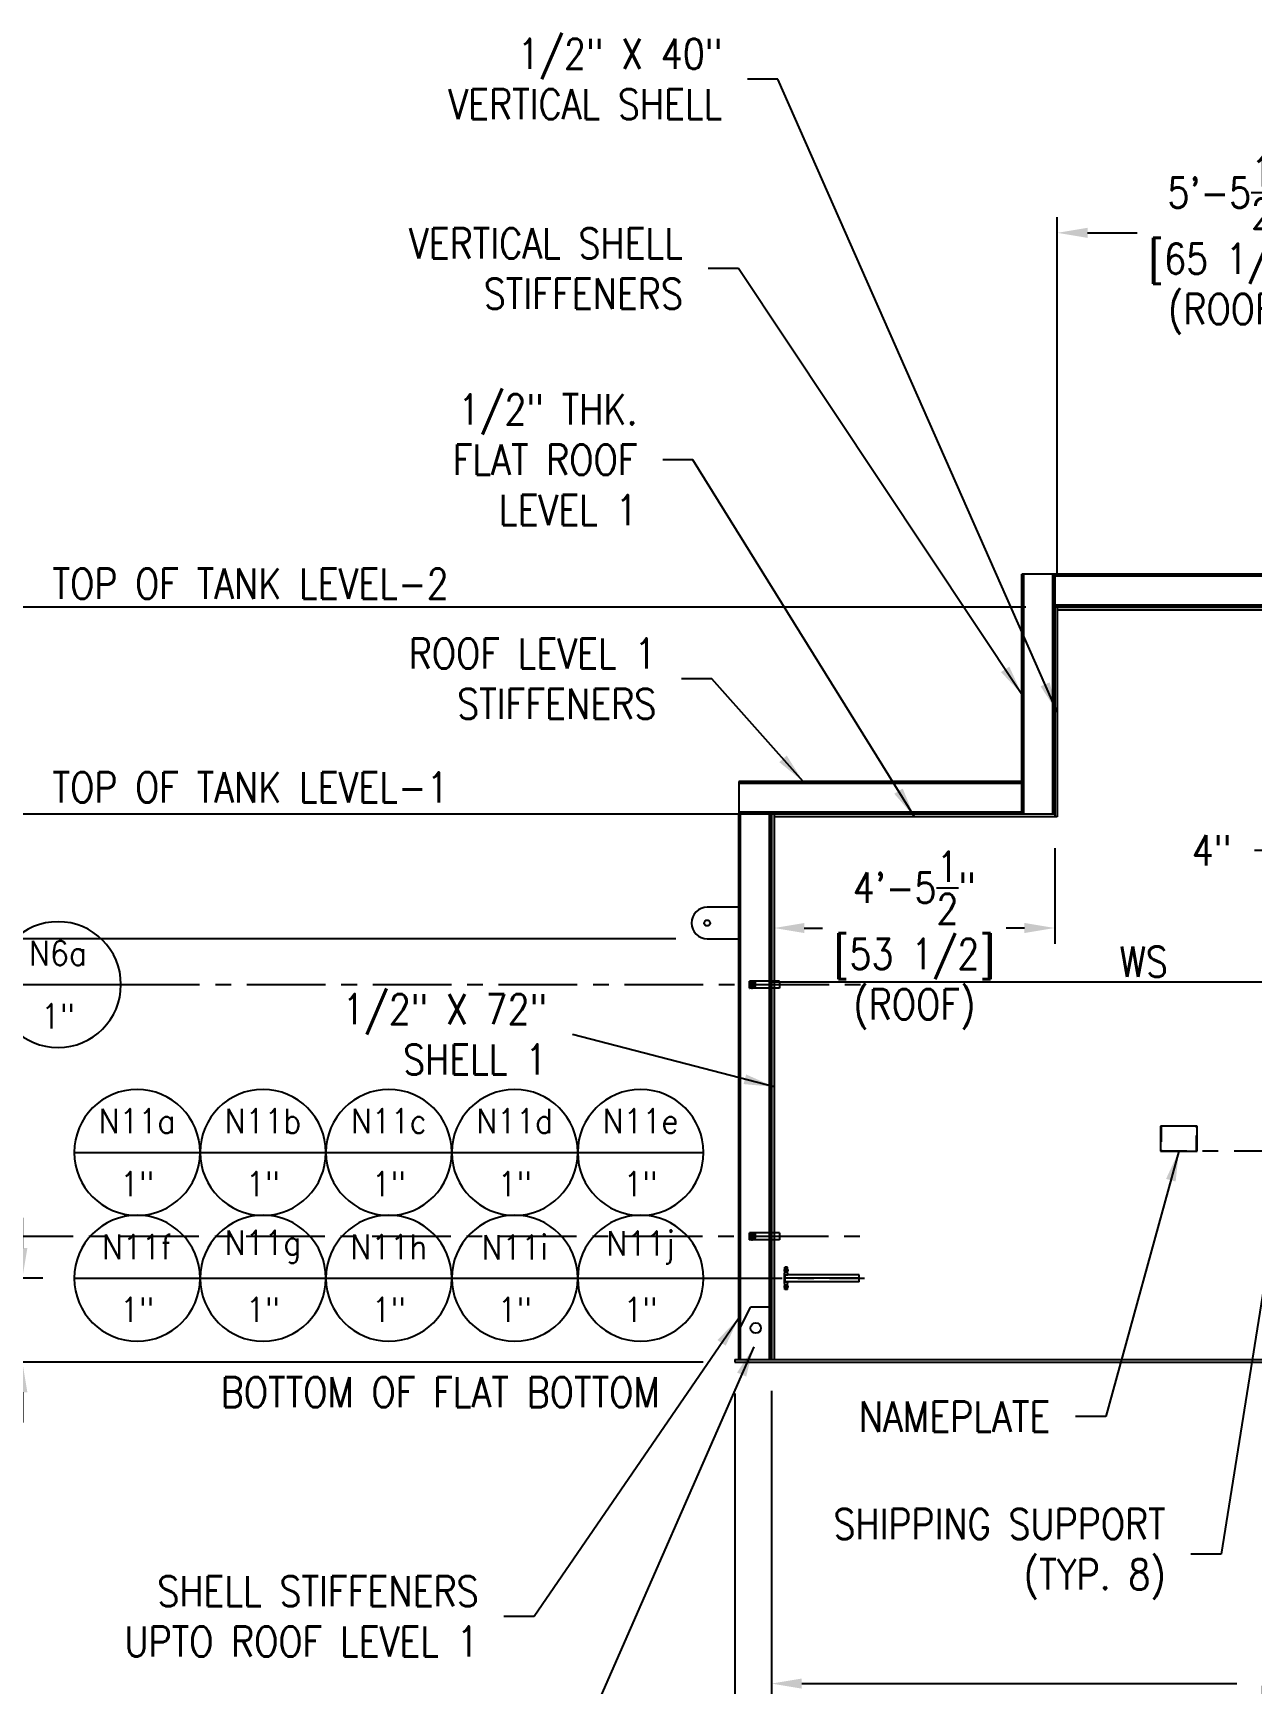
# Model space of a CAD drawing. Extents: x -1889 to 6398, y -470 to 1122.
# Drawn here: x 124.1 to 356.5, y 212.1 to 526.8 of the extents above; entities that cross this region are included whole.
import ezdxf
from ezdxf.enums import TextEntityAlignment as Align

# ---------------------------------------------------------------- set-up
doc = ezdxf.new("R2010")
doc.units = 0
doc.header["$LTSCALE"] = 12
doc.header["$MEASUREMENT"] = 0
doc.header["$PDMODE"] = 33
doc.header["$PDSIZE"] = -0.5
doc.linetypes.add('CENTER', pattern=[2, 1.25, -0.25, 0.25, -0.25])
doc.linetypes.add('HIDDEN', pattern=[0.375, 0.25, -0.125])
doc.layers.get('0').update_dxf_attribs({"linetype": 'CONTINUOUS'})
doc.layers.get('Defpoints').update_dxf_attribs({"linetype": 'CONTINUOUS'})
for name, color, linetype in [('1 PIPE', 7, 'CONTINUOUS'), ('1-150-RFSO', 14, 'CONTINUOUS'), ('6X20', 3, 'CONTINUOUS'), ('CENTER', 6, 'CENTER'), ('COVER', 3, 'CONTINUOUS'), ('DIM', 1, 'CONTINUOUS'), ('EXTERNALS', 3, 'CONTINUOUS'), ('NAMEPLATE', 1, 'CONTINUOUS'), ('SHELL', 40, 'CONTINUOUS'), ('TEXT', 4, 'CONTINUOUS')]:
    doc.layers.add(name, color=color, linetype=linetype)
doc.layers.add('AM_0', color=7, linetype='CONTINUOUS', lineweight=30)
doc.styles.add('ROMANS', font='ROMANS.shx', dxfattribs={"width": 0.85, "height": 5.76})
doc.styles.get("Standard").update_dxf_attribs({"font": 'sanss___.ttf'})
doc.dimstyles.get("Standard").update_dxf_attribs({"dimtxt": 0.18, "dimasz": 0.18, "dimexe": 0.18, "dimexo": 0.0625, "dimgap": 0.09, "dimtad": 0, "dimtih": 1, "dimtoh": 1, "dimdec": 4, "dimzin": 0, "dimdsep": 46, "dimtxsty": 'Standard', "dimcen": 0.09, "dimadec": 0, "dimazin": 0, "dimtfac": 1, "dimtdec": 4, "dimtofl": 0, "dimtmove": 0, "dimatfit": 3, "dimfxl": 1, "dimtolj": 1, "dimtzin": 0, "dimarcsym": 0})

# ---------------------------------------------------------------- blocks, each defined once
blk = doc.blocks.new('*D253')
at = {"layer": 'Defpoints', "color": 0, "transparency": 16777216}
for p in [(131.98, 289.3), (122.09, 273.3), (257.93, 273.3)]:
    blk.add_point(p, dxfattribs=at)
at = {"layer": 'DIM', "color": 0, "lineweight": -2, "transparency": 16777216}
for p, q in [((122.09, 295.06), (122.09, 300.82)), ((125.98, 289.3), (119.09, 289.3)), ((251.93, 273.3), (119.09, 273.3)), ((122.09, 267.54), (122.09, 261.78)), ((122.09, 261.78), (116.33, 261.78))]:
    blk.add_line(p, q, dxfattribs=at)
at = {"layer": 'DIM', "color": 0, "transparency": 16777216}
for points in [[(121.13, 295.06), (123.05, 295.06), (122.09, 289.3)], [(121.13, 267.54), (123.05, 267.54), (122.09, 273.3)]]:
    blk.add_solid(points, dxfattribs=at)
at = {"layer": 'DIM', "color": 0, "transparency": 16777216, "insert": (101.62, 261.78), "char_height": 5.76, "attachment_point": 5, "style": 'ROMANS'}
blk.add_mtext('\\A1;1\'-4"\\P(TYP.)', dxfattribs=at)
blk = doc.blocks.new('Nozzle Callout')
blk.add_line((0.25, 0), (-0.25, 0))
blk.add_circle((0, 0), 0.25)
at = {"style": 'ROMANS', "width": 0.9}
for tag, p in [('NZ-ID', (0, 0.125)), ('NZ-SZ', (0, -0.125))]:
    blk.add_attdef(tag, text='', height=0.0975, dxfattribs=at).set_placement(p, align=Align.MIDDLE)
blk = doc.blocks.new('*D255')
at = {"layer": 'Defpoints', "color": 0, "transparency": 16777216}
for p in [(21.18, 354.05), (252.68, 354.05), (257.93, 273.3)]:
    blk.add_point(p, dxfattribs=at)
at = {"layer": 'DIM', "color": 0, "lineweight": -2, "transparency": 16777216}
for p, q in [((246.68, 354.05), (18.18, 354.05)), ((21.18, 348.29), (21.18, 332.42)), ((21.18, 279.06), (21.18, 295.66)), ((251.93, 273.3), (18.18, 273.3))]:
    blk.add_line(p, q, dxfattribs=at)
at = {"layer": 'DIM', "color": 0, "transparency": 16777216}
for points in [[(20.22, 348.29), (22.14, 348.29), (21.18, 354.05)], [(20.22, 279.06), (22.14, 279.06), (21.18, 273.3)]]:
    blk.add_solid(points, dxfattribs=at)
at = {"layer": 'DIM', "color": 0, "transparency": 16777216, "char_height": 5.76, "attachment_point": 5, "style": 'ROMANS'}
for s, insert in [('\\A1;6\'-8{\\H1x;\\S3/4;}"', (21.18, 321.72)), ('\\A1;[80 3/4]\\P(TYP.)', (21.18, 303.34))]:
    blk.add_mtext(s, dxfattribs=dict(at, insert=insert))
blk = doc.blocks.new('*D256')
at = {"layer": 'Defpoints', "color": 0, "transparency": 16777216}
for p in [(-5.77, 377.8), (264.93, 377.8), (257.93, 273.3)]:
    blk.add_point(p, dxfattribs=at)
at = {"layer": 'DIM', "color": 0, "lineweight": -2, "transparency": 16777216}
for p, q in [((258.93, 377.8), (-8.77, 377.8)), ((-5.77, 372.04), (-5.77, 370.8)), ((-5.77, 279.06), (-5.77, 344.75)), ((251.93, 273.3), (-8.77, 273.3))]:
    blk.add_line(p, q, dxfattribs=at)
at = {"layer": 'DIM', "color": 0, "transparency": 16777216}
for points in [[(-6.73, 372.04), (-4.81, 372.04), (-5.77, 377.8)], [(-6.73, 279.06), (-4.81, 279.06), (-5.77, 273.3)]]:
    blk.add_solid(points, dxfattribs=at)
at = {"layer": 'DIM', "color": 0, "transparency": 16777216, "insert": (-5.77, 357.77), "char_height": 5.76, "attachment_point": 5, "style": 'ROMANS'}
blk.add_mtext('\\A1;8\'-8{\\H1x;\\S1/2;}"\\P [104 1/2]', dxfattribs=at)
blk = doc.blocks.new('*D257')
at = {"layer": 'Defpoints', "color": 0, "transparency": 16777216}
for p in [(52.2, 417.3), (319.43, 417.3), (264.93, 377.8)]:
    blk.add_point(p, dxfattribs=at)
at = {"layer": 'DIM', "color": 0, "lineweight": -2, "transparency": 16777216}
for p, q in [((313.43, 417.3), (49.2, 417.3)), ((52.2, 411.54), (52.2, 410.41)), ((52.2, 383.56), (52.2, 384.35)), ((258.93, 377.8), (49.2, 377.8))]:
    blk.add_line(p, q, dxfattribs=at)
at = {"layer": 'DIM', "color": 0, "transparency": 16777216}
for points in [[(51.24, 411.54), (53.16, 411.54), (52.2, 417.3)], [(51.24, 383.56), (53.16, 383.56), (52.2, 377.8)]]:
    blk.add_solid(points, dxfattribs=at)
at = {"layer": 'DIM', "color": 0, "transparency": 16777216, "char_height": 5.76, "attachment_point": 5, "style": 'ROMANS'}
for s, insert in [('\\A1;3\'-3{\\H1x;\\S1/2;}"', (52.2, 405.06)), ('\\A1;[39 1/2]', (52.2, 392.03))]:
    blk.add_mtext(s, dxfattribs=dict(at, insert=insert))
blk = doc.blocks.new('*D259')
at = {"layer": 'Defpoints', "color": 0, "transparency": 16777216}
for p in [(257.93, 273.3), (511.93, 273.3), (257.93, 185.32)]:
    blk.add_point(p, dxfattribs=at)
at = {"layer": 'DIM', "color": 0, "lineweight": -2, "transparency": 16777216}
for p, q in [((257.93, 267.3), (257.93, 182.32)), ((511.93, 267.3), (511.93, 182.32)), ((263.69, 185.32), (354.94, 185.32)), ((506.17, 185.32), (414.91, 185.32))]:
    blk.add_line(p, q, dxfattribs=at)
at = {"layer": 'DIM', "color": 0, "transparency": 16777216}
for points in [[(263.69, 186.28), (263.69, 184.36), (257.93, 185.32)], [(506.17, 186.28), (506.17, 184.36), (511.93, 185.32)]]:
    blk.add_solid(points, dxfattribs=at)
at = {"layer": 'DIM', "color": 0, "transparency": 16777216, "char_height": 5.76, "attachment_point": 5, "style": 'ROMANS'}
for s, insert in [('\\A1;21\'-2"', (384.93, 189.71)), ('\\A1;[254] (BOTTOM)', (384.93, 179.97))]:
    blk.add_mtext(s, dxfattribs=dict(at, insert=insert))
blk = doc.blocks.new('*D260')
at = {"layer": 'Defpoints', "color": 0, "transparency": 16777216}
for p in [(264.93, 273.8), (504.93, 273.8), (504.93, 211.99)]:
    blk.add_point(p, dxfattribs=at)
at = {"layer": 'DIM', "color": 0, "lineweight": -2, "transparency": 16777216}
for p, q in [((264.93, 267.8), (264.93, 208.99)), ((504.93, 267.8), (504.93, 208.99)), ((270.69, 211.99), (353.66, 211.99)), ((499.17, 211.99), (416.2, 211.99))]:
    blk.add_line(p, q, dxfattribs=at)
at = {"layer": 'DIM', "color": 0, "transparency": 16777216}
for points in [[(270.69, 212.95), (270.69, 211.03), (264.93, 211.99)], [(499.17, 212.95), (499.17, 211.03), (504.93, 211.99)]]:
    blk.add_solid(points, dxfattribs=at)
at = {"layer": 'DIM', "color": 0, "transparency": 16777216, "char_height": 5.76, "attachment_point": 5, "style": 'ROMANS'}
for s, insert in [('\\A1;20\'-0"', (384.93, 216.38)), ('\\A1;[240] SHELL OD', (384.93, 206.64))]:
    blk.add_mtext(s, dxfattribs=dict(at, insert=insert))
blk = doc.blocks.new('*D262')
at = {"layer": 'Defpoints', "color": 0, "transparency": 16777216}
for p in [(319.43, 488.67), (384.93, 465.16), (319.43, 417.3)]:
    blk.add_point(p, dxfattribs=at)
at = {"layer": 'DIM', "color": 0, "lineweight": -2, "transparency": 16777216}
for p, q in [((319.43, 423.3), (319.43, 491.67)), ((384.93, 471.16), (384.93, 491.67)), ((325.19, 488.67), (334.66, 488.67)), ((379.17, 488.67), (369.69, 488.67))]:
    blk.add_line(p, q, dxfattribs=at)
at = {"layer": 'DIM', "color": 0, "transparency": 16777216}
for points in [[(325.19, 489.63), (325.19, 487.71), (319.43, 488.67)], [(379.17, 489.63), (379.17, 487.71), (384.93, 488.67)]]:
    blk.add_solid(points, dxfattribs=at)
at = {"layer": 'DIM', "color": 0, "transparency": 16777216, "char_height": 5.76, "attachment_point": 5, "style": 'ROMANS'}
for s, insert in [('\\A1;5\'-5{\\H1x;\\S1/2;}"', (352.18, 496.35)), ('\\A1;[65 1/2]\\P(ROOF)', (352.18, 477.97))]:
    blk.add_mtext(s, dxfattribs=dict(at, insert=insert))
blk = doc.blocks.new('*D263')
at = {"layer": 'Defpoints', "color": 0, "transparency": 16777216}
for p in [(265.43, 377.3), (318.93, 377.3), (318.93, 356.09)]:
    blk.add_point(p, dxfattribs=at)
at = {"layer": 'DIM', "color": 0, "lineweight": -2, "transparency": 16777216}
for p, q in [((265.43, 371.3), (265.43, 353.09)), ((318.93, 371.3), (318.93, 353.09)), ((271.19, 356.09), (274.66, 356.09)), ((313.17, 356.09), (309.69, 356.09))]:
    blk.add_line(p, q, dxfattribs=at)
at = {"layer": 'DIM', "color": 0, "transparency": 16777216}
for points in [[(271.19, 357.05), (271.19, 355.13), (265.43, 356.09)], [(313.17, 357.05), (313.17, 355.13), (318.93, 356.09)]]:
    blk.add_solid(points, dxfattribs=at)
at = {"layer": 'DIM', "color": 0, "transparency": 16777216, "char_height": 5.76, "attachment_point": 5, "style": 'ROMANS'}
for s, insert in [('\\A1;4\'-5{\\H1x;\\S1/2;}"', (292.18, 363.77)), ('\\A1;[53 1/2]\\P(ROOF)', (292.18, 345.39))]:
    blk.add_mtext(s, dxfattribs=dict(at, insert=insert))
blk = doc.blocks.new('*D264')
at = {"layer": 'Defpoints', "color": 0, "transparency": 16777216}
for p in [(380.93, 370.9), (380.93, 345.8), (384.93, 345.8)]:
    blk.add_point(p, dxfattribs=at)
at = {"layer": 'DIM', "color": 0, "lineweight": -2, "transparency": 16777216}
for p, q in [((380.93, 351.8), (380.93, 373.9)), ((384.93, 351.8), (384.93, 373.9)), ((375.17, 370.9), (357.03, 370.9)), ((390.69, 370.9), (396.45, 370.9))]:
    blk.add_line(p, q, dxfattribs=at)
at = {"layer": 'DIM', "color": 0, "transparency": 16777216}
for points in [[(375.17, 371.86), (375.17, 369.94), (380.93, 370.9)], [(390.69, 371.86), (390.69, 369.94), (384.93, 370.9)]]:
    blk.add_solid(points, dxfattribs=at)
at = {"layer": 'DIM', "color": 0, "transparency": 16777216, "insert": (348.85, 370.9), "char_height": 5.76, "attachment_point": 5, "style": 'ROMANS'}
blk.add_mtext('\\A1;4"', dxfattribs=at)
blk = doc.blocks.new('A$Ca259bb44')
at = {"layer": '1 PIPE'}
for p, q in [((-0.47, 1.57), (-1.16, -4.08)), ((-0.47, 1.57), (0.84, 1.41)), ((0.84, 1.41), (0.14, -4.24))]:
    blk.add_line(p, q, dxfattribs=at)
at = {"layer": 'AM_0'}
for p, q in [((-1.03, -3), (-1.04, -3.09)), ((-1.04, -3.09), (-0.98, -3.06)), ((-1.04, -3.1), (-1.04, -3.09)), ((-1, -3.16), (-0.99, -3.14)), ((-0.98, -3.06), (-0.98, -3.04)), ((-1.16, -4.08), (0.14, -4.24)), ((-1.14, -3.89), (-1.14, -3.88)), ((-1.13, -3.79), (-1.13, -3.78)), ((-1.12, -3.69), (-1.12, -3.68)), ((-1.11, -3.59), (-1.1, -3.58)), ((-1.1, -3.95), (-1.09, -3.93)), ((-1.09, -3.49), (-1.09, -3.48)), ((-1.08, -3.4), (-1.08, -3.38)), ((-1.08, -3.85), (-1.08, -3.83)), ((-1.07, -3.3), (-1.07, -3.28)), ((-1.07, -3.76), (-1.07, -3.73)), ((-1.06, -3.2), (-1.05, -3.18)), ((-1.06, -3.66), (-1.06, -3.63)), ((-1.05, -3.56), (-1.04, -3.53)), ((-1.03, -3.46), (-1.03, -3.43)), ((-1.02, -3.36), (-1.02, -3.33)), ((-1.01, -3.26), (-1.01, -3.23)), ((0.1, -4.13), (0.1, -4.15)), ((0.11, -4.03), (0.11, -4.05)), ((0.12, -3.93), (0.12, -3.96)), ((0.14, -3.83), (0.13, -3.86)), ((0.15, -4.19), (0.14, -4.24)), ((0.15, -3.73), (0.15, -3.76)), ((0.16, -3.63), (0.16, -3.66)), ((0.16, -4.09), (0.16, -4.11)), ((0.17, -3.53), (0.17, -3.56)), ((0.17, -3.99), (0.17, -4.01)), ((0.19, -3.44), (0.18, -3.46)), ((0.18, -3.89), (0.18, -3.91)), ((0.2, -3.34), (0.19, -3.36)), ((0.19, -3.8), (0.19, -3.81)), ((0.21, -3.24), (0.21, -3.26)), ((0.21, -3.7), (0.21, -3.71)), ((0.22, -3.6), (0.22, -3.61)), ((0.23, -3.5), (0.23, -3.51)), ((0.24, -3.4), (0.24, -3.41)), ((0.26, -3.3), (0.26, -3.31))]:
    blk.add_line(p, q, dxfattribs=at)
at = {"layer": 'AM_0', "flags": 128}
for points in [[(0.25, -3.3), (0.24, -3.29), (0.19, -3.28), (0.12, -3.27), (0.02, -3.26), (-0.11, -3.24), (-0.09, -3.24), (-0.24, -3.21), (-0.4, -3.19), (-0.38, -3.19), (-0.53, -3.17), (-0.68, -3.15), (-0.8, -3.13), (-0.9, -3.11), (-0.98, -3.1), (-1.03, -3.09), (-1.04, -3.09)], [(-0.99, -3.14), (-1.01, -3.12), (-1.04, -3.1)], [(0.25, -3.31), (0.26, -3.31), (0.24, -3.31), (0.19, -3.3), (0.12, -3.28), (0.02, -3.27), (-0.11, -3.25), (-0.09, -3.25), (-0.24, -3.23), (-0.4, -3.2), (-0.38, -3.2), (-0.54, -3.18), (-0.68, -3.16), (-0.8, -3.14), (-0.91, -3.12), (-0.98, -3.11), (-1.03, -3.1), (-1.04, -3.1)], [(-0.98, -3.04), (-1, -3.02), (-1.03, -3)], [(0.27, -3.21), (0.27, -3.21), (0.25, -3.21), (0.21, -3.2), (0.13, -3.19), (0.03, -3.17), (-0.1, -3.15), (-0.08, -3.15), (-0.23, -3.13), (-0.39, -3.1), (-0.37, -3.1), (-0.52, -3.08), (-0.67, -3.06), (-0.79, -3.04), (-0.89, -3.03), (-0.97, -3.01), (-1.02, -3), (-1.03, -3)], [(0.2, -3.34), (0.18, -3.33), (0.14, -3.32), (0.07, -3.31), (-0.03, -3.3), (-0.14, -3.28), (-0.11, -3.28), (-0.25, -3.26), (-0.41, -3.23), (-0.38, -3.23), (-0.52, -3.21), (-0.65, -3.19), (-0.77, -3.18), (-0.86, -3.16), (-0.94, -3.15), (-0.98, -3.14), (-0.99, -3.14)], [(0.2, -3.26), (0.19, -3.26), (0.15, -3.25), (0.08, -3.24), (-0.02, -3.22), (-0.13, -3.2), (-0.1, -3.2), (-0.25, -3.18), (-0.4, -3.16), (-0.37, -3.16), (-0.51, -3.14), (-0.64, -3.12), (-0.76, -3.1), (-0.86, -3.09), (-0.93, -3.07), (-0.97, -3.07), (-0.98, -3.06)], [(0.21, -3.24), (0.2, -3.23), (0.15, -3.22), (0.08, -3.21), (-0.01, -3.2), (-0.13, -3.18), (-0.1, -3.18), (-0.24, -3.16), (-0.39, -3.14), (-0.36, -3.14), (-0.51, -3.11), (-0.64, -3.09), (-0.76, -3.08), (-0.85, -3.06), (-0.92, -3.05), (-0.97, -3.04), (-0.97, -3.04)], [(-1.15, -3.98), (-1.12, -3.96), (-1.09, -3.95)], [(0.14, -4.19), (0.13, -4.19), (0.08, -4.18), (0.01, -4.17), (-0.09, -4.15), (-0.22, -4.13), (-0.2, -4.13), (-0.35, -4.11), (-0.51, -4.08), (-0.49, -4.08), (-0.65, -4.06), (-0.79, -4.04), (-0.91, -4.02), (-1.02, -4), (-1.09, -3.99), (-1.14, -3.98), (-1.15, -3.98), (-1.15, -3.98)], [(-1.14, -3.88), (-1.11, -3.87), (-1.08, -3.85)], [(0.16, -4.09), (0.14, -4.09), (0.1, -4.08), (0.02, -4.07), (-0.08, -4.05), (-0.21, -4.03), (-0.19, -4.03), (-0.34, -4.01), (-0.5, -3.99), (-0.48, -3.98), (-0.63, -3.96), (-0.78, -3.94), (-0.9, -3.92), (-1, -3.91), (-1.08, -3.89), (-1.13, -3.88), (-1.14, -3.88), (-1.13, -3.88)], [(-1.09, -3.93), (-1.11, -3.91), (-1.14, -3.89)], [(0.15, -4.11), (0.16, -4.11), (0.14, -4.1), (0.09, -4.09), (0.02, -4.08), (-0.08, -4.06), (-0.21, -4.04), (-0.19, -4.04), (-0.34, -4.02), (-0.5, -4), (-0.48, -4), (-0.64, -3.97), (-0.78, -3.95), (-0.9, -3.93), (-1, -3.92), (-1.08, -3.91), (-1.13, -3.9), (-1.14, -3.89)], [(0.17, -3.99), (0.15, -3.99), (0.11, -3.98), (0.03, -3.97), (-0.07, -3.95), (-0.19, -3.93), (-0.17, -3.93), (-0.33, -3.91), (-0.49, -3.89), (-0.47, -3.88), (-0.62, -3.86), (-0.76, -3.84), (-0.89, -3.82), (-0.99, -3.81), (-1.07, -3.79), (-1.11, -3.78), (-1.13, -3.78), (-1.12, -3.78)], [(-1.08, -3.83), (-1.1, -3.81), (-1.13, -3.79)], [(0.17, -4.01), (0.17, -4.01), (0.15, -4), (0.11, -3.99), (0.03, -3.98), (-0.07, -3.96), (-0.2, -3.94), (-0.17, -3.94), (-0.33, -3.92), (-0.49, -3.9), (-0.47, -3.9), (-0.62, -3.87), (-0.77, -3.85), (-0.89, -3.83), (-0.99, -3.82), (-1.07, -3.81), (-1.11, -3.8), (-1.13, -3.79)], [(0.18, -3.89), (0.17, -3.89), (0.12, -3.88), (0.04, -3.87), (-0.06, -3.85), (-0.18, -3.83), (-0.16, -3.83), (-0.31, -3.81), (-0.47, -3.79), (-0.46, -3.79), (-0.61, -3.76), (-0.75, -3.74), (-0.88, -3.72), (-0.98, -3.71), (-1.05, -3.69), (-1.1, -3.69), (-1.12, -3.68), (-1.11, -3.68)], [(0.18, -3.91), (0.18, -3.91), (0.17, -3.9), (0.12, -3.89), (0.04, -3.88), (-0.06, -3.86), (-0.18, -3.85), (-0.16, -3.84), (-0.31, -3.82), (-0.48, -3.8), (-0.46, -3.8), (-0.61, -3.78), (-0.75, -3.75), (-0.88, -3.74), (-0.98, -3.72), (-1.06, -3.71), (-1.1, -3.7), (-1.12, -3.69)], [(-1.12, -3.78), (-1.09, -3.77), (-1.07, -3.75)], [(0.19, -3.81), (0.19, -3.81), (0.18, -3.8), (0.13, -3.79), (0.06, -3.78), (-0.05, -3.77), (-0.17, -3.75), (-0.15, -3.75), (-0.3, -3.72), (-0.46, -3.7), (-0.45, -3.7), (-0.6, -3.68), (-0.74, -3.66), (-0.87, -3.64), (-0.97, -3.62), (-1.04, -3.61), (-1.09, -3.6), (-1.11, -3.59)], [(-1.11, -3.68), (-1.08, -3.67), (-1.05, -3.66)], [(-1.06, -3.73), (-1.09, -3.71), (-1.11, -3.7)], [(-1.1, -3.58), (-1.07, -3.57), (-1.04, -3.56)], [(0.19, -3.79), (0.18, -3.79), (0.13, -3.78), (0.06, -3.77), (-0.04, -3.75), (-0.17, -3.73), (-0.15, -3.73), (-0.3, -3.71), (-0.46, -3.69), (-0.44, -3.69), (-0.6, -3.66), (-0.74, -3.64), (-0.86, -3.62), (-0.97, -3.61), (-1.04, -3.6), (-1.09, -3.59), (-1.1, -3.58), (-1.09, -3.58)], [(-1.05, -3.63), (-1.08, -3.61), (-1.1, -3.6)], [(0.09, -4.15), (0.08, -4.15), (0.04, -4.14), (-0.03, -4.13), (-0.13, -4.11), (-0.08, -4.12), (-0.21, -4.1), (-0.36, -4.08), (-0.51, -4.05), (-0.48, -4.05), (-0.62, -4.03), (-0.76, -4.01), (-0.87, -3.99), (-0.97, -3.98), (-1.04, -3.97), (-1.08, -3.96), (-1.1, -3.95)], [(-1.09, -3.48), (-1.06, -3.47), (-1.03, -3.46)], [(0.2, -3.7), (0.19, -3.69), (0.15, -3.68), (0.07, -3.67), (-0.03, -3.65), (-0.16, -3.63), (-0.14, -3.63), (-0.29, -3.61), (-0.45, -3.59), (-0.43, -3.59), (-0.58, -3.56), (-0.73, -3.54), (-0.85, -3.52), (-0.95, -3.51), (-1.03, -3.5), (-1.08, -3.49), (-1.09, -3.48), (-1.08, -3.48)], [(0.2, -3.71), (0.21, -3.71), (0.19, -3.7), (0.14, -3.69), (0.07, -3.68), (-0.03, -3.67), (-0.16, -3.65), (-0.14, -3.65), (-0.29, -3.62), (-0.45, -3.6), (-0.43, -3.6), (-0.59, -3.58), (-0.73, -3.56), (-0.85, -3.54), (-0.95, -3.52), (-1.03, -3.51), (-1.08, -3.5), (-1.09, -3.49)], [(-1.04, -3.53), (-1.06, -3.52), (-1.09, -3.5)], [(0.22, -3.6), (0.2, -3.59), (0.16, -3.58), (0.08, -3.57), (-0.02, -3.55), (-0.14, -3.54), (-0.12, -3.53), (-0.28, -3.51), (-0.44, -3.49), (-0.42, -3.49), (-0.57, -3.47), (-0.71, -3.44), (-0.84, -3.43), (-0.94, -3.41), (-1.02, -3.4), (-1.06, -3.39), (-1.08, -3.38), (-1.07, -3.38)], [(-1.03, -3.44), (-1.05, -3.42), (-1.08, -3.4)], [(0.22, -3.61), (0.22, -3.61), (0.2, -3.6), (0.16, -3.6), (0.08, -3.58), (-0.02, -3.57), (-0.15, -3.55), (-0.12, -3.55), (-0.28, -3.52), (-0.44, -3.5), (-0.42, -3.5), (-0.57, -3.48), (-0.72, -3.46), (-0.84, -3.44), (-0.94, -3.42), (-1.02, -3.41), (-1.07, -3.4), (-1.08, -3.4)], [(0.11, -4.05), (0.09, -4.05), (0.05, -4.04), (-0.02, -4.03), (-0.12, -4.01), (-0.23, -4), (-0.2, -4), (-0.34, -3.98), (-0.5, -3.95), (-0.47, -3.95), (-0.61, -3.93), (-0.74, -3.91), (-0.86, -3.9), (-0.95, -3.88), (-1.03, -3.87), (-1.07, -3.86), (-1.08, -3.85)], [(0.1, -4.13), (0.08, -4.12), (0.04, -4.12), (-0.03, -4.1), (-0.12, -4.09), (-0.08, -4.09), (-0.21, -4.07), (-0.35, -4.05), (-0.5, -4.03), (-0.48, -4.03), (-0.62, -4.01), (-0.75, -3.99), (-0.87, -3.97), (-0.96, -3.95), (-1.03, -3.94), (-1.08, -3.93), (-1.08, -3.93)], [(0.23, -3.5), (0.22, -3.49), (0.17, -3.48), (0.09, -3.47), (-0.01, -3.46), (-0.13, -3.44), (-0.11, -3.44), (-0.26, -3.41), (-0.42, -3.39), (-0.41, -3.39), (-0.56, -3.37), (-0.7, -3.35), (-0.83, -3.33), (-0.93, -3.31), (-1, -3.3), (-1.05, -3.29), (-1.07, -3.28), (-1.06, -3.28)], [(0.23, -3.51), (0.23, -3.51), (0.22, -3.5), (0.17, -3.5), (0.09, -3.48), (-0.01, -3.47), (-0.13, -3.45), (-0.11, -3.45), (-0.27, -3.43), (-0.43, -3.4), (-0.41, -3.4), (-0.56, -3.38), (-0.7, -3.36), (-0.83, -3.34), (-0.93, -3.32), (-1.01, -3.31), (-1.05, -3.3), (-1.07, -3.3)], [(-1.07, -3.38), (-1.04, -3.37), (-1.02, -3.36)], [(0.12, -3.96), (0.11, -3.95), (0.06, -3.94), (-0.01, -3.93), (-0.1, -3.92), (-0.22, -3.9), (-0.19, -3.9), (-0.33, -3.88), (-0.48, -3.85), (-0.45, -3.85), (-0.6, -3.83), (-0.73, -3.81), (-0.85, -3.8), (-0.94, -3.78), (-1.01, -3.77), (-1.06, -3.76), (-1.07, -3.76)], [(0.11, -4.03), (0.1, -4.03), (0.05, -4.02), (-0.02, -4), (-0.11, -3.99), (-0.23, -3.97), (-0.2, -3.97), (-0.34, -3.95), (-0.49, -3.93), (-0.46, -3.93), (-0.61, -3.91), (-0.74, -3.89), (-0.86, -3.87), (-0.95, -3.86), (-1.02, -3.84), (-1.07, -3.83), (-1.07, -3.83)], [(0.24, -3.41), (0.24, -3.41), (0.23, -3.41), (0.18, -3.4), (0.11, -3.38), (0, -3.37), (-0.12, -3.35), (-0.1, -3.35), (-0.25, -3.33), (-0.41, -3.3), (-0.4, -3.3), (-0.55, -3.28), (-0.69, -3.26), (-0.82, -3.24), (-0.92, -3.22), (-0.99, -3.21), (-1.04, -3.2), (-1.06, -3.2)], [(-1.06, -3.28), (-1.03, -3.27), (-1, -3.26)], [(-1.01, -3.34), (-1.04, -3.32), (-1.06, -3.3)], [(0.13, -3.86), (0.12, -3.85), (0.07, -3.84), (0, -3.83), (-0.09, -3.82), (-0.21, -3.8), (-0.18, -3.8), (-0.32, -3.78), (-0.47, -3.76), (-0.44, -3.76), (-0.58, -3.73), (-0.72, -3.71), (-0.84, -3.7), (-0.93, -3.68), (-1, -3.67), (-1.04, -3.66), (-1.06, -3.66)], [(0.12, -3.93), (0.11, -3.93), (0.07, -3.92), (-0.01, -3.91), (-0.1, -3.89), (-0.22, -3.87), (-0.19, -3.87), (-0.33, -3.85), (-0.48, -3.83), (-0.45, -3.83), (-0.59, -3.81), (-0.73, -3.79), (-0.84, -3.77), (-0.94, -3.76), (-1.01, -3.74), (-1.05, -3.74), (-1.06, -3.73)], [(-1.05, -3.18), (-1.02, -3.17), (-0.99, -3.16)], [(0.24, -3.4), (0.23, -3.39), (0.18, -3.38), (0.11, -3.37), (0.01, -3.36), (-0.12, -3.34), (-0.1, -3.34), (-0.25, -3.31), (-0.41, -3.29), (-0.39, -3.29), (-0.55, -3.27), (-0.69, -3.25), (-0.81, -3.23), (-0.92, -3.21), (-0.99, -3.2), (-1.04, -3.19), (-1.05, -3.18), (-1.04, -3.18)], [(-1, -3.24), (-1.03, -3.22), (-1.05, -3.2)], [(0.14, -3.76), (0.13, -3.75), (0.09, -3.74), (0.02, -3.73), (-0.08, -3.72), (-0.2, -3.7), (-0.16, -3.7), (-0.31, -3.68), (-0.46, -3.66), (-0.43, -3.66), (-0.57, -3.64), (-0.71, -3.62), (-0.82, -3.6), (-0.92, -3.58), (-0.99, -3.57), (-1.03, -3.56), (-1.05, -3.56)], [(0.14, -3.83), (0.12, -3.83), (0.08, -3.82), (0.01, -3.81), (-0.09, -3.79), (-0.2, -3.77), (-0.17, -3.77), (-0.32, -3.75), (-0.47, -3.73), (-0.44, -3.73), (-0.58, -3.71), (-0.71, -3.69), (-0.83, -3.67), (-0.93, -3.66), (-1, -3.65), (-1.04, -3.64), (-1.05, -3.63)], [(0.16, -3.66), (0.14, -3.65), (0.1, -3.64), (0.03, -3.63), (-0.07, -3.62), (-0.18, -3.6), (-0.15, -3.6), (-0.3, -3.58), (-0.45, -3.56), (-0.42, -3.56), (-0.56, -3.54), (-0.69, -3.52), (-0.81, -3.5), (-0.9, -3.48), (-0.98, -3.47), (-1.02, -3.46), (-1.03, -3.46)], [(0.15, -3.73), (0.13, -3.73), (0.09, -3.72), (0.02, -3.71), (-0.08, -3.69), (-0.19, -3.67), (-0.16, -3.67), (-0.3, -3.65), (-0.45, -3.63), (-0.43, -3.63), (-0.57, -3.61), (-0.7, -3.59), (-0.82, -3.57), (-0.91, -3.56), (-0.98, -3.55), (-1.03, -3.54), (-1.03, -3.54)], [(0.17, -3.56), (0.16, -3.55), (0.11, -3.55), (0.04, -3.53), (-0.05, -3.52), (-0.17, -3.5), (-0.14, -3.5), (-0.28, -3.48), (-0.43, -3.46), (-0.4, -3.46), (-0.55, -3.44), (-0.68, -3.42), (-0.8, -3.4), (-0.89, -3.38), (-0.96, -3.37), (-1.01, -3.36), (-1.02, -3.36)], [(0.16, -3.63), (0.15, -3.63), (0.1, -3.62), (0.03, -3.61), (-0.06, -3.59), (-0.18, -3.58), (-0.15, -3.58), (-0.29, -3.55), (-0.44, -3.53), (-0.41, -3.53), (-0.56, -3.51), (-0.69, -3.49), (-0.81, -3.47), (-0.9, -3.46), (-0.97, -3.45), (-1.02, -3.44), (-1.02, -3.44)], [(0.18, -3.46), (0.17, -3.45), (0.12, -3.45), (0.05, -3.43), (-0.04, -3.42), (-0.16, -3.4), (-0.13, -3.4), (-0.27, -3.38), (-0.42, -3.36), (-0.39, -3.36), (-0.54, -3.34), (-0.67, -3.32), (-0.79, -3.3), (-0.88, -3.28), (-0.95, -3.27), (-0.99, -3.26), (-1.01, -3.26)], [(0.17, -3.53), (0.16, -3.53), (0.12, -3.52), (0.04, -3.51), (-0.05, -3.49), (-0.17, -3.48), (-0.14, -3.48), (-0.28, -3.46), (-0.43, -3.43), (-0.4, -3.43), (-0.54, -3.41), (-0.68, -3.39), (-0.79, -3.37), (-0.89, -3.36), (-0.96, -3.35), (-1, -3.34), (-1.01, -3.34)], [(0.19, -3.36), (0.18, -3.36), (0.14, -3.35), (0.07, -3.33), (-0.03, -3.32), (-0.15, -3.3), (-0.12, -3.3), (-0.26, -3.28), (-0.41, -3.26), (-0.38, -3.26), (-0.52, -3.24), (-0.66, -3.22), (-0.77, -3.2), (-0.87, -3.19), (-0.94, -3.17), (-0.98, -3.17), (-1, -3.16)], [(0.19, -3.44), (0.17, -3.43), (0.13, -3.42), (0.06, -3.41), (-0.04, -3.39), (-0.15, -3.38), (-0.12, -3.38), (-0.27, -3.36), (-0.42, -3.33), (-0.39, -3.33), (-0.53, -3.31), (-0.67, -3.29), (-0.78, -3.28), (-0.88, -3.26), (-0.95, -3.25), (-0.99, -3.24), (-1, -3.24)], [(0.16, -4.11), (0.13, -4.12), (0.1, -4.13)], [(0.1, -4.15), (0.12, -4.17), (0.14, -4.19)], [(0.17, -4.01), (0.14, -4.02), (0.11, -4.03)], [(0.11, -4.05), (0.13, -4.07), (0.16, -4.09)], [(0.18, -3.91), (0.15, -3.92), (0.12, -3.93)], [(0.12, -3.96), (0.14, -3.97), (0.17, -3.99)], [(0.13, -3.86), (0.16, -3.88), (0.18, -3.89)], [(0.14, -3.76), (0.17, -3.78), (0.19, -3.79)], [(0.19, -3.81), (0.16, -3.82), (0.14, -3.83)], [(0.21, -3.71), (0.18, -3.72), (0.15, -3.73)], [(0.22, -3.61), (0.19, -3.62), (0.16, -3.63)], [(0.16, -3.66), (0.18, -3.68), (0.21, -3.7)], [(0.23, -3.51), (0.2, -3.52), (0.17, -3.53)], [(0.17, -3.56), (0.19, -3.58), (0.22, -3.6)], [(0.18, -3.46), (0.21, -3.48), (0.23, -3.5)], [(0.19, -3.36), (0.22, -3.38), (0.24, -3.4)], [(0.24, -3.41), (0.21, -3.42), (0.19, -3.44)], [(0.26, -3.31), (0.23, -3.32), (0.2, -3.34)], [(0.27, -3.21), (0.24, -3.22), (0.21, -3.24)], [(0.21, -3.26), (0.23, -3.28), (0.26, -3.3)]]:
    blk.add_lwpolyline(points, dxfattribs=at)
blk = doc.blocks.new('*D271')
at = {"layer": 'Defpoints', "color": 0, "transparency": 16777216}
for p in [(68.77, 297.3), (61.35, 273.3), (257.93, 273.3)]:
    blk.add_point(p, dxfattribs=at)
at = {"layer": 'DIM', "color": 0, "lineweight": -2, "transparency": 16777216}
for p, q in [((62.77, 297.3), (58.35, 297.3)), ((61.35, 291.54), (61.35, 279.06)), ((251.93, 273.3), (58.35, 273.3)), ((61.35, 273.3), (61.35, 264.17)), ((61.35, 264.17), (55.59, 264.17))]:
    blk.add_line(p, q, dxfattribs=at)
at = {"layer": 'DIM', "color": 0, "transparency": 16777216}
for points in [[(60.39, 291.54), (62.31, 291.54), (61.35, 297.3)], [(60.39, 279.06), (62.31, 279.06), (61.35, 273.3)]]:
    blk.add_solid(points, dxfattribs=at)
at = {"layer": 'DIM', "color": 0, "transparency": 16777216, "char_height": 5.76, "attachment_point": 5, "style": 'ROMANS'}
for s, insert in [('\\A1;2\'-0"', (44.73, 268.56)), ('\\A1;[24]', (44.73, 258.82))]:
    blk.add_mtext(s, dxfattribs=dict(at, insert=insert))
blk = doc.blocks.new('*D272')
at = {"layer": 'Defpoints', "color": 0, "transparency": 16777216}
for p in [(49.72, 345.3), (92.9, 345.3), (257.93, 273.3)]:
    blk.add_point(p, dxfattribs=at)
at = {"layer": 'DIM', "color": 0, "lineweight": -2, "transparency": 16777216}
for p, q in [((86.9, 345.3), (46.72, 345.3)), ((49.72, 339.54), (49.72, 319.03)), ((49.72, 279.06), (49.72, 299.56)), ((251.93, 273.3), (46.72, 273.3))]:
    blk.add_line(p, q, dxfattribs=at)
at = {"layer": 'DIM', "color": 0, "transparency": 16777216}
for points in [[(48.76, 339.54), (50.68, 339.54), (49.72, 345.3)], [(48.76, 279.06), (50.68, 279.06), (49.72, 273.3)]]:
    blk.add_solid(points, dxfattribs=at)
at = {"layer": 'DIM', "color": 0, "transparency": 16777216, "char_height": 5.76, "attachment_point": 5, "style": 'ROMANS'}
for s, insert in [('\\A1;6\'-0"', (49.72, 313.68)), ('\\A1;[72]', (49.72, 303.95))]:
    blk.add_mtext(s, dxfattribs=dict(at, insert=insert))
blk = doc.blocks.new('A$C7f54e743')
at = {"layer": 'COVER'}
for p, q in [((-6, 6), (-4, 10)), ((0, 10), (-4, 10)), ((0, 0), (0, 10)), ((-6, 0), (-6, 6)), ((-6, 0), (0, 0))]:
    blk.add_line(p, q, dxfattribs=at)
blk.add_circle((-3, 6), 1, dxfattribs=at)

msp = doc.modelspace()

# ---------------------------------------------------------------- linework, layer by layer
at = {"layer": '1 PIPE'}
for p, q in [((281.65623, 289.95289), (267.53527, 289.95289)), ((267.53527, 288.63789), (267.53527, 289.95289)), ((281.65623, 288.63789), (281.65623, 289.95289)), ((281.65623, 288.63789), (267.53527, 288.63789))]:
    msp.add_line(p, q, dxfattribs=at)
at = {"layer": '1-150-RFSO'}
for p, q in [((267.41027, 288.29539), (267.41027, 290.29539)), ((267.47277, 290.29539), (267.41027, 290.29539)), ((267.41027, 289.97539), (268.03527, 289.97539)), ((267.47277, 290.29539), (267.47277, 291.42039)), ((267.97277, 291.42039), (267.47277, 291.42039)), ((267.47277, 291.17039), (267.97277, 291.17039)), ((267.47277, 290.54539), (267.97277, 290.54539)), ((267.97277, 290.26414), (267.97277, 291.42039)), ((268.03527, 290.26414), (267.97277, 290.26414)), ((268.03527, 289.95289), (268.03527, 290.26414)), ((267.41027, 288.61539), (268.03527, 288.61539)), ((267.47277, 288.29539), (267.41027, 288.29539)), ((267.47277, 287.17039), (267.47277, 288.29539)), ((267.47277, 288.04539), (267.97277, 288.04539)), ((267.47277, 287.42039), (267.97277, 287.42039)), ((267.97277, 287.17039), (267.47277, 287.17039)), ((268.03527, 288.32664), (267.97277, 288.32664)), ((267.97277, 287.17039), (267.97277, 288.32664)), ((268.03527, 288.32664), (268.03527, 288.63789))]:
    msp.add_line(p, q, dxfattribs=at)
at = {"layer": '6X20'}
for p, q in [((312.67783, 377.79539), (312.67783, 423.54539)), ((318.92783, 423.54539), (312.67783, 423.54539)), ((313.05283, 377.79539), (313.05283, 423.54539)), ((318.55283, 377.79539), (318.55283, 423.54539)), ((318.92783, 377.79539), (318.92783, 423.54539)), ((512.12783, 423.54539), (318.92783, 423.54539)), ((512.12783, 423.17039), (318.92783, 423.17039)), ((512.12783, 417.67039), (318.92783, 417.67039)), ((512.12783, 417.29539), (318.92783, 417.29539)), ((312.67783, 384.04539), (258.72783, 384.04539)), ((312.67783, 383.67039), (258.72783, 383.67039)), ((258.67783, 273.79539), (258.67783, 377.79539)), ((264.92783, 377.79539), (258.67783, 377.79539)), ((312.67783, 378.17039), (258.72783, 378.17039)), ((312.67783, 377.79539), (258.72783, 377.79539)), ((259.05283, 273.79539), (259.05283, 377.79539)), ((264.55283, 273.79539), (264.55283, 377.79539)), ((264.92783, 273.79539), (264.92783, 377.79539))]:
    msp.add_line(p, q, dxfattribs=at)
at = {"layer": 'CENTER'}
for p, q in [((140.90022, 345.29539), (283.67666, 345.29539)), ((632.11798, 313.54539), (339.10816, 313.54539)), ((116.77367, 297.29539), (283.67666, 297.29539)), ((267.22477, 290.85789), (268.22078, 290.85789)), ((251.97863, 289.29539), (282.67622, 289.29539)), ((267.22477, 287.73289), (268.22078, 287.73289))]:
    msp.add_line(p, q, dxfattribs=at)
at = {"layer": 'COVER'}
for p, q in [((318.92783, 423.54539), (318.92783, 417.29539)), ((258.72783, 384.04539), (258.72783, 377.79539)), ((281.65623, 289.29539), (267.41027, 289.29539))]:
    msp.add_line(p, q, dxfattribs=at)
at = {"layer": 'EXTERNALS'}
for p, q in [((258.67783, 360.04539), (252.67783, 360.04539)), ((252.67783, 354.04539), (258.67783, 354.04539))]:
    msp.add_line(p, q, dxfattribs=at)
msp.add_circle((252.67783, 357.04539), 0.5625, dxfattribs=at)
msp.add_arc((252.67783, 357.04539), 3, 90, 270, dxfattribs=at)
at = {"layer": 'NAMEPLATE'}
for p, q in [((346.10816, 318.29539), (339.10816, 318.29539)), ((339.10816, 318.29539), (339.10816, 313.54539)), ((346.10816, 313.54539), (346.10816, 318.29539)), ((339.10816, 313.54539), (346.10816, 313.54539))]:
    msp.add_line(p, q, dxfattribs=at)
at = {"layer": 'NAMEPLATE', "color": 2, "linetype": 'HIDDEN'}
for p, q in [((339.22776, 318.29539), (339.22776, 313.54539)), ((345.98856, 313.54539), (345.98856, 318.29539))]:
    msp.add_line(p, q, dxfattribs=at)
at = {"layer": 'SHELL'}
for p, q in [((318.92783, 417.29539), (318.92783, 377.29539)), ((319.42783, 417.29539), (318.92783, 417.29539)), ((319.42783, 417.29539), (504.92783, 417.29539)), ((319.42783, 417.29539), (319.42783, 416.79539)), ((319.42783, 417.29539), (319.42783, 377.29539)), ((319.42783, 416.79539), (504.42783, 416.79539)), ((264.92783, 377.79539), (264.92783, 273.79539)), ((318.92783, 377.79539), (264.92783, 377.79539)), ((265.42783, 377.79539), (265.42783, 273.79539)), ((318.92783, 377.29539), (265.42783, 377.29539)), ((319.42783, 377.29539), (318.92783, 377.29539)), ((264.92783, 345.79539), (504.92783, 345.79539)), ((257.92783, 273.79539), (511.92783, 273.79539)), ((257.92783, 273.79539), (257.92783, 273.29539)), ((257.92783, 273.29539), (511.92783, 273.29539))]:
    msp.add_line(p, q, dxfattribs=at)

# ---------------------------------------------------------------- block references
at = {"layer": 'COVER', "rotation": 277.0000000000022}
for p in [(264.92783, 345.29539), (264.92783, 297.29539)]:
    msp.add_blockref('A$Ca259bb44', p, dxfattribs=at)
at = {"layer": 'COVER'}
msp.add_blockref('A$C7f54e743', (264.92783, 273.79539), dxfattribs=at)
at = {"layer": 'DIM'}
ref = msp.add_blockref('Nozzle Callout', (128.90022, 345.29539), dxfattribs=dict(at, xscale=-48, yscale=48, zscale=48))
ref.add_attrib('NZ-ID', 'N6a', dxfattribs={"layer": '0', "height": 4.68, "style": 'ROMANS', "width": 0.9}).set_placement((128.90022, 351.29539), align=Align.MIDDLE)
ref.add_attrib('NZ-SZ', '1"', dxfattribs={"layer": '0', "height": 4.68, "style": 'ROMANS', "width": 0.9}).set_placement((128.90022, 339.29539), align=Align.MIDDLE)
ref = msp.add_blockref('Nozzle Callout', (143.97863, 313.29539), dxfattribs=dict(at, xscale=-48, yscale=48, zscale=48))
ref.add_attrib('NZ-ID', 'N11a', dxfattribs={"layer": '0', "height": 4.68, "style": 'ROMANS', "width": 0.9}).set_placement((143.97863, 319.29539), align=Align.MIDDLE)
ref.add_attrib('NZ-SZ', '1"', dxfattribs={"layer": '0', "height": 4.68, "style": 'ROMANS', "width": 0.9}).set_placement((143.97863, 307.29539), align=Align.MIDDLE)
ref = msp.add_blockref('Nozzle Callout', (167.97863, 313.29539), dxfattribs=dict(at, xscale=-48, yscale=48, zscale=48))
ref.add_attrib('NZ-ID', 'N11b', dxfattribs={"layer": '0', "height": 4.68, "style": 'ROMANS', "width": 0.9}).set_placement((167.97863, 319.29539), align=Align.MIDDLE)
ref.add_attrib('NZ-SZ', '1"', dxfattribs={"layer": '0', "height": 4.68, "style": 'ROMANS', "width": 0.9}).set_placement((167.97863, 307.29539), align=Align.MIDDLE)
ref = msp.add_blockref('Nozzle Callout', (191.97863, 313.29539), dxfattribs=dict(at, xscale=-48, yscale=48, zscale=48))
ref.add_attrib('NZ-ID', 'N11c', dxfattribs={"layer": '0', "height": 4.68, "style": 'ROMANS', "width": 0.9}).set_placement((191.97863, 319.29539), align=Align.MIDDLE)
ref.add_attrib('NZ-SZ', '1"', dxfattribs={"layer": '0', "height": 4.68, "style": 'ROMANS', "width": 0.9}).set_placement((191.97863, 307.29539), align=Align.MIDDLE)
ref = msp.add_blockref('Nozzle Callout', (215.97863, 313.29539), dxfattribs=dict(at, xscale=-48, yscale=48, zscale=48))
ref.add_attrib('NZ-ID', 'N11d', dxfattribs={"layer": '0', "height": 4.68, "style": 'ROMANS', "width": 0.9}).set_placement((215.97863, 319.29539), align=Align.MIDDLE)
ref.add_attrib('NZ-SZ', '1"', dxfattribs={"layer": '0', "height": 4.68, "style": 'ROMANS', "width": 0.9}).set_placement((215.97863, 307.29539), align=Align.MIDDLE)
ref = msp.add_blockref('Nozzle Callout', (239.97863, 313.29539), dxfattribs=dict(at, xscale=-48, yscale=48, zscale=48))
ref.add_attrib('NZ-ID', 'N11e', dxfattribs={"layer": '0', "height": 4.68, "style": 'ROMANS', "width": 0.9}).set_placement((239.97863, 319.29539), align=Align.MIDDLE)
ref.add_attrib('NZ-SZ', '1"', dxfattribs={"layer": '0', "height": 4.68, "style": 'ROMANS', "width": 0.9}).set_placement((239.97863, 307.29539), align=Align.MIDDLE)
ref = msp.add_blockref('Nozzle Callout', (143.97863, 289.29539), dxfattribs=dict(at, xscale=-48, yscale=48, zscale=48))
ref.add_attrib('NZ-ID', 'N11f', dxfattribs={"layer": '0', "height": 4.68, "style": 'ROMANS', "width": 0.9}).set_placement((143.97863, 295.29539), align=Align.MIDDLE)
ref.add_attrib('NZ-SZ', '1"', dxfattribs={"layer": '0', "height": 4.68, "style": 'ROMANS', "width": 0.9}).set_placement((143.97863, 283.29539), align=Align.MIDDLE)
ref = msp.add_blockref('Nozzle Callout', (167.97863, 289.29539), dxfattribs=dict(at, xscale=-48, yscale=48, zscale=48))
ref.add_attrib('NZ-ID', 'N11g', dxfattribs={"layer": '0', "height": 4.68, "style": 'ROMANS', "width": 0.9}).set_placement((167.97863, 295.29539), align=Align.MIDDLE)
ref.add_attrib('NZ-SZ', '1"', dxfattribs={"layer": '0', "height": 4.68, "style": 'ROMANS', "width": 0.9}).set_placement((167.97863, 283.29539), align=Align.MIDDLE)
ref = msp.add_blockref('Nozzle Callout', (191.97863, 289.29539), dxfattribs=dict(at, xscale=-48, yscale=48, zscale=48))
ref.add_attrib('NZ-ID', 'N11h', dxfattribs={"layer": '0', "height": 4.68, "style": 'ROMANS', "width": 0.9}).set_placement((191.97863, 295.29539), align=Align.MIDDLE)
ref.add_attrib('NZ-SZ', '1"', dxfattribs={"layer": '0', "height": 4.68, "style": 'ROMANS', "width": 0.9}).set_placement((191.97863, 283.29539), align=Align.MIDDLE)
ref = msp.add_blockref('Nozzle Callout', (215.97863, 289.29539), dxfattribs=dict(at, xscale=-48, yscale=48, zscale=48))
ref.add_attrib('NZ-ID', 'N11i', dxfattribs={"layer": '0', "height": 4.68, "style": 'ROMANS', "width": 0.9}).set_placement((215.97863, 295.29539), align=Align.MIDDLE)
ref.add_attrib('NZ-SZ', '1"', dxfattribs={"layer": '0', "height": 4.68, "style": 'ROMANS', "width": 0.9}).set_placement((215.97863, 283.29539), align=Align.MIDDLE)
ref = msp.add_blockref('Nozzle Callout', (239.97863, 289.29539), dxfattribs=dict(at, xscale=-48, yscale=48, zscale=48))
ref.add_attrib('NZ-ID', 'N11j', dxfattribs={"layer": '0', "height": 4.68, "style": 'ROMANS', "width": 0.9}).set_placement((239.97863, 295.29539), align=Align.MIDDLE)
ref.add_attrib('NZ-SZ', '1"', dxfattribs={"layer": '0', "height": 4.68, "style": 'ROMANS', "width": 0.9}).set_placement((239.97863, 283.29539), align=Align.MIDDLE)

# ---------------------------------------------------------------- texts
at = {"layer": 'DIM', "char_height": 5.76, "attachment_point": 6, "style": 'ROMANS'}
for s, insert in [('\\A1;1/2" X 40"\\PVERTICAL SHELL', (255.57362, 518.00743)), ('VERTICAL SHELL\\PSTIFFENERS', (248.05336, 481.85457)), ('1/2" THK.\\PFLAT ROOF\\PLEVEL 1', (239.39816, 445.39697)), ('ROOF LEVEL 1 \\PSTIFFENERS', (242.97551, 403.64045)), ('\\A1;1/2" X 72"\\PSHELL 1', (222.16728, 335.80321)), ('NAMEPLATE', (318.09981, 262.90551)), ('SHIPPING SUPPORT\\P(TYP. 8)', (340.10044, 236.66548)), ('SHELL STIFFENERS\\PUPTO ROOF LEVEL 1', (209.09967, 224.81077))]:
    msp.add_mtext(s, dxfattribs=dict(at, insert=insert))
at = {"layer": 'TEXT', "style": 'ROMANS', "width": 0.85}
for s, p in [('TOP OF TANK LEVEL-2', (127.84052, 418.88091)), ('TOP OF TANK LEVEL-1', (127.84052, 380.0449))]:
    msp.add_text(s, height=5.76, dxfattribs=at).set_placement(p)
for s, p in [('WS', (340.511, 349.66335)), ('BOTTOM OF FLAT BOTTOM', (243.63399, 267.56273))]:
    msp.add_text(s, height=5.76, dxfattribs=at).set_placement(p, align=Align.MIDDLE_RIGHT)

# ---------------------------------------------------------------- dimensions: what is measured, and where the dimension line sits
at = {"layer": 'DIM'}
dim = msp.add_linear_dim(base=(319.42783, 488.66813), p1=(384.92783, 465.16268), p2=(319.42783, 417.29539), text='<>\\P(ROOF)', dimstyle='Standard', override={"dimscale": 48, "dimtxt": 5.76, "dimasz": 0.12, "dimexe": 0.0625, "dimexo": 0.125, "dimgap": 0.02, "dimzin": 3, "dimlunit": 4, "dimpost": '\\X', "dimtxsty": 'ROMANS', "dimcen": 0}, dxfattribs=at)
dim.commit()
dim.dimension.update_dxf_attribs({"geometry": '*D262', "text_midpoint": (352.17783, 488.66813)})
for base, p1, p2, picture, middle in [((52.20418, 417.29539), (264.92783, 377.79539), (319.42783, 417.29539), '*D257', (52.20418, 397.38222)), ((-5.77362, 377.79539), (257.92783, 273.29539), (264.92783, 377.79539), '*D256', (-5.77362, 357.77413)), ((61.35448, 273.29539), (68.77367, 297.29539), (257.92783, 273.29539), '*D271', (44.72591, 264.17277))]:
    dim = msp.add_linear_dim(base=base, p1=p1, p2=p2, angle=90, dimstyle='Standard', override={"dimscale": 48, "dimtxt": 5.76, "dimasz": 0.12, "dimexe": 0.0625, "dimexo": 0.125, "dimgap": 0.02, "dimzin": 3, "dimlunit": 4, "dimpost": '\\X', "dimtxsty": 'ROMANS', "dimcen": 0}, dxfattribs=at)
    dim.commit()
    dim.dimension.update_dxf_attribs({"geometry": picture, "text_midpoint": middle, "dimtype": 160})
for base, p1, p2, text, picture, middle in [((318.92783, 356.08811), (265.42783, 377.29539), (318.92783, 377.29539), '<>\\P(ROOF)', '*D263', (292.17783, 356.08811)), ((504.92783, 211.98872), (264.92783, 273.79539), (504.92783, 273.79539), '<> SHELL OD', '*D260', (384.92783, 211.98872)), ((257.92783, 185.32141), (511.92783, 273.29539), (257.92783, 273.29539), '<> (BOTTOM)', '*D259', (384.92783, 185.32141))]:
    dim = msp.add_linear_dim(base=base, p1=p1, p2=p2, text=text, dimstyle='Standard', override={"dimscale": 48, "dimtxt": 5.76, "dimasz": 0.12, "dimexe": 0.0625, "dimexo": 0.125, "dimgap": 0.02, "dimzin": 3, "dimlunit": 4, "dimpost": '\\X', "dimtxsty": 'ROMANS', "dimcen": 0}, dxfattribs=at)
    dim.commit()
    dim.dimension.update_dxf_attribs({"geometry": picture, "text_midpoint": middle, "dimtype": 160})
dim = msp.add_linear_dim(base=(380.92783, 370.89986), p1=(384.92783, 345.79539), p2=(380.92783, 345.79539), dimstyle='Standard', override={"dimscale": 48, "dimtxt": 5.76, "dimasz": 0.12, "dimexe": 0.0625, "dimexo": 0.125, "dimgap": 0.1, "dimzin": 3, "dimlunit": 4, "dimpost": '\\X', "dimtxsty": 'ROMANS', "dimcen": 0}, dxfattribs=at)
dim.commit()
dim.dimension.update_dxf_attribs({"geometry": '*D264', "text_midpoint": (348.8544, 370.89986), "dimtype": 160})
for base, p1, p2, override, picture, middle in [((21.17515, 354.04539), (257.92783, 273.29539), (252.67783, 354.04539), {"dimscale": 48, "dimtxt": 5.76, "dimasz": 0.12, "dimexe": 0.0625, "dimexo": 0.125, "dimgap": 0.02, "dimzin": 3, "dimlunit": 4, "dimpost": '\\X', "dimtxsty": 'ROMANS', "dimcen": 0}, '*D255', (21.17515, 314.03857)), ((122.08742, 273.29539), (131.97863, 289.29539), (257.92783, 273.29539), {"dimscale": 48, "dimtxt": 5.76, "dimasz": 0.12, "dimexe": 0.0625, "dimexo": 0.125, "dimgap": 0.1, "dimzin": 3, "dimlunit": 4, "dimpost": '\\X', "dimtxsty": 'ROMANS', "dimcen": 0}, '*D253', (101.61884, 261.77539))]:
    dim = msp.add_linear_dim(base=base, p1=p1, p2=p2, angle=90, text='<>\\P(TYP.)', dimstyle='Standard', override=override, dxfattribs=at)
    dim.commit()
    dim.dimension.update_dxf_attribs({"geometry": picture, "text_midpoint": middle, "dimtype": 160})
dim = msp.add_linear_dim(base=(49.71557, 345.29539), p1=(257.92783, 273.29539), p2=(92.90022, 345.29539), angle=90, dimstyle='Standard', override={"dimscale": 48, "dimtxt": 5.76, "dimasz": 0.12, "dimexe": 0.0625, "dimexo": 0.125, "dimgap": 0.02, "dimzin": 3, "dimlunit": 4, "dimpost": '\\X', "dimtxsty": 'ROMANS', "dimcen": 0}, dxfattribs=at)
dim.commit()
dim.dimension.update_dxf_attribs({"geometry": '*D272', "text_midpoint": (49.71557, 309.29539)})

# ---------------------------------------------------------------- leaders
at = {"layer": 'DIM', "annotation_type": 0, "has_hookline": 1, "hookline_direction": 1}
for points, text_width in [([(319.42783, 397.29539), (266.13362, 518.00743), (260.37362, 518.00743)], 58.752), ([(312.67783, 400.63914), (258.61336, 481.85457), (252.85336, 481.85457)], 58.752), ([(292.17783, 377.29539), (249.95816, 445.39697), (244.19816, 445.39697)], 39.168), ([(270.94862, 384.04539), (253.53551, 403.64045), (247.77551, 403.64045)], 51.75771), ([(265.42783, 325.79539), (226.96728, 335.80321)], 42.89829), ([(342.60816, 313.54539), (328.65981, 262.90551), (322.89981, 262.90551)], 39.168), ([(361.24033, 302.71126), (350.66044, 236.66548), (344.90044, 236.66548)], 70.64229), ([(258.67783, 281.70944), (219.65967, 224.81077), (213.89967, 224.81077)], 75.53829), ([(261.54629, 276.20484), (222.20066, 186.39024), (216.44066, 186.39024)], 40.56686)]:
    msp.add_leader(points, dimstyle='Standard', override={"dimscale": 48, "dimtxt": 5.76, "dimasz": 0.12, "dimexe": 0.0625, "dimexo": 0.125, "dimgap": 0.1, "dimzin": 3, "dimlunit": 4, "dimpost": '\\X', "dimtxsty": 'ROMANS', "dimcen": 0}, dxfattribs=dict(at, text_width=text_width))

doc.saveas('drawing.dxf')
